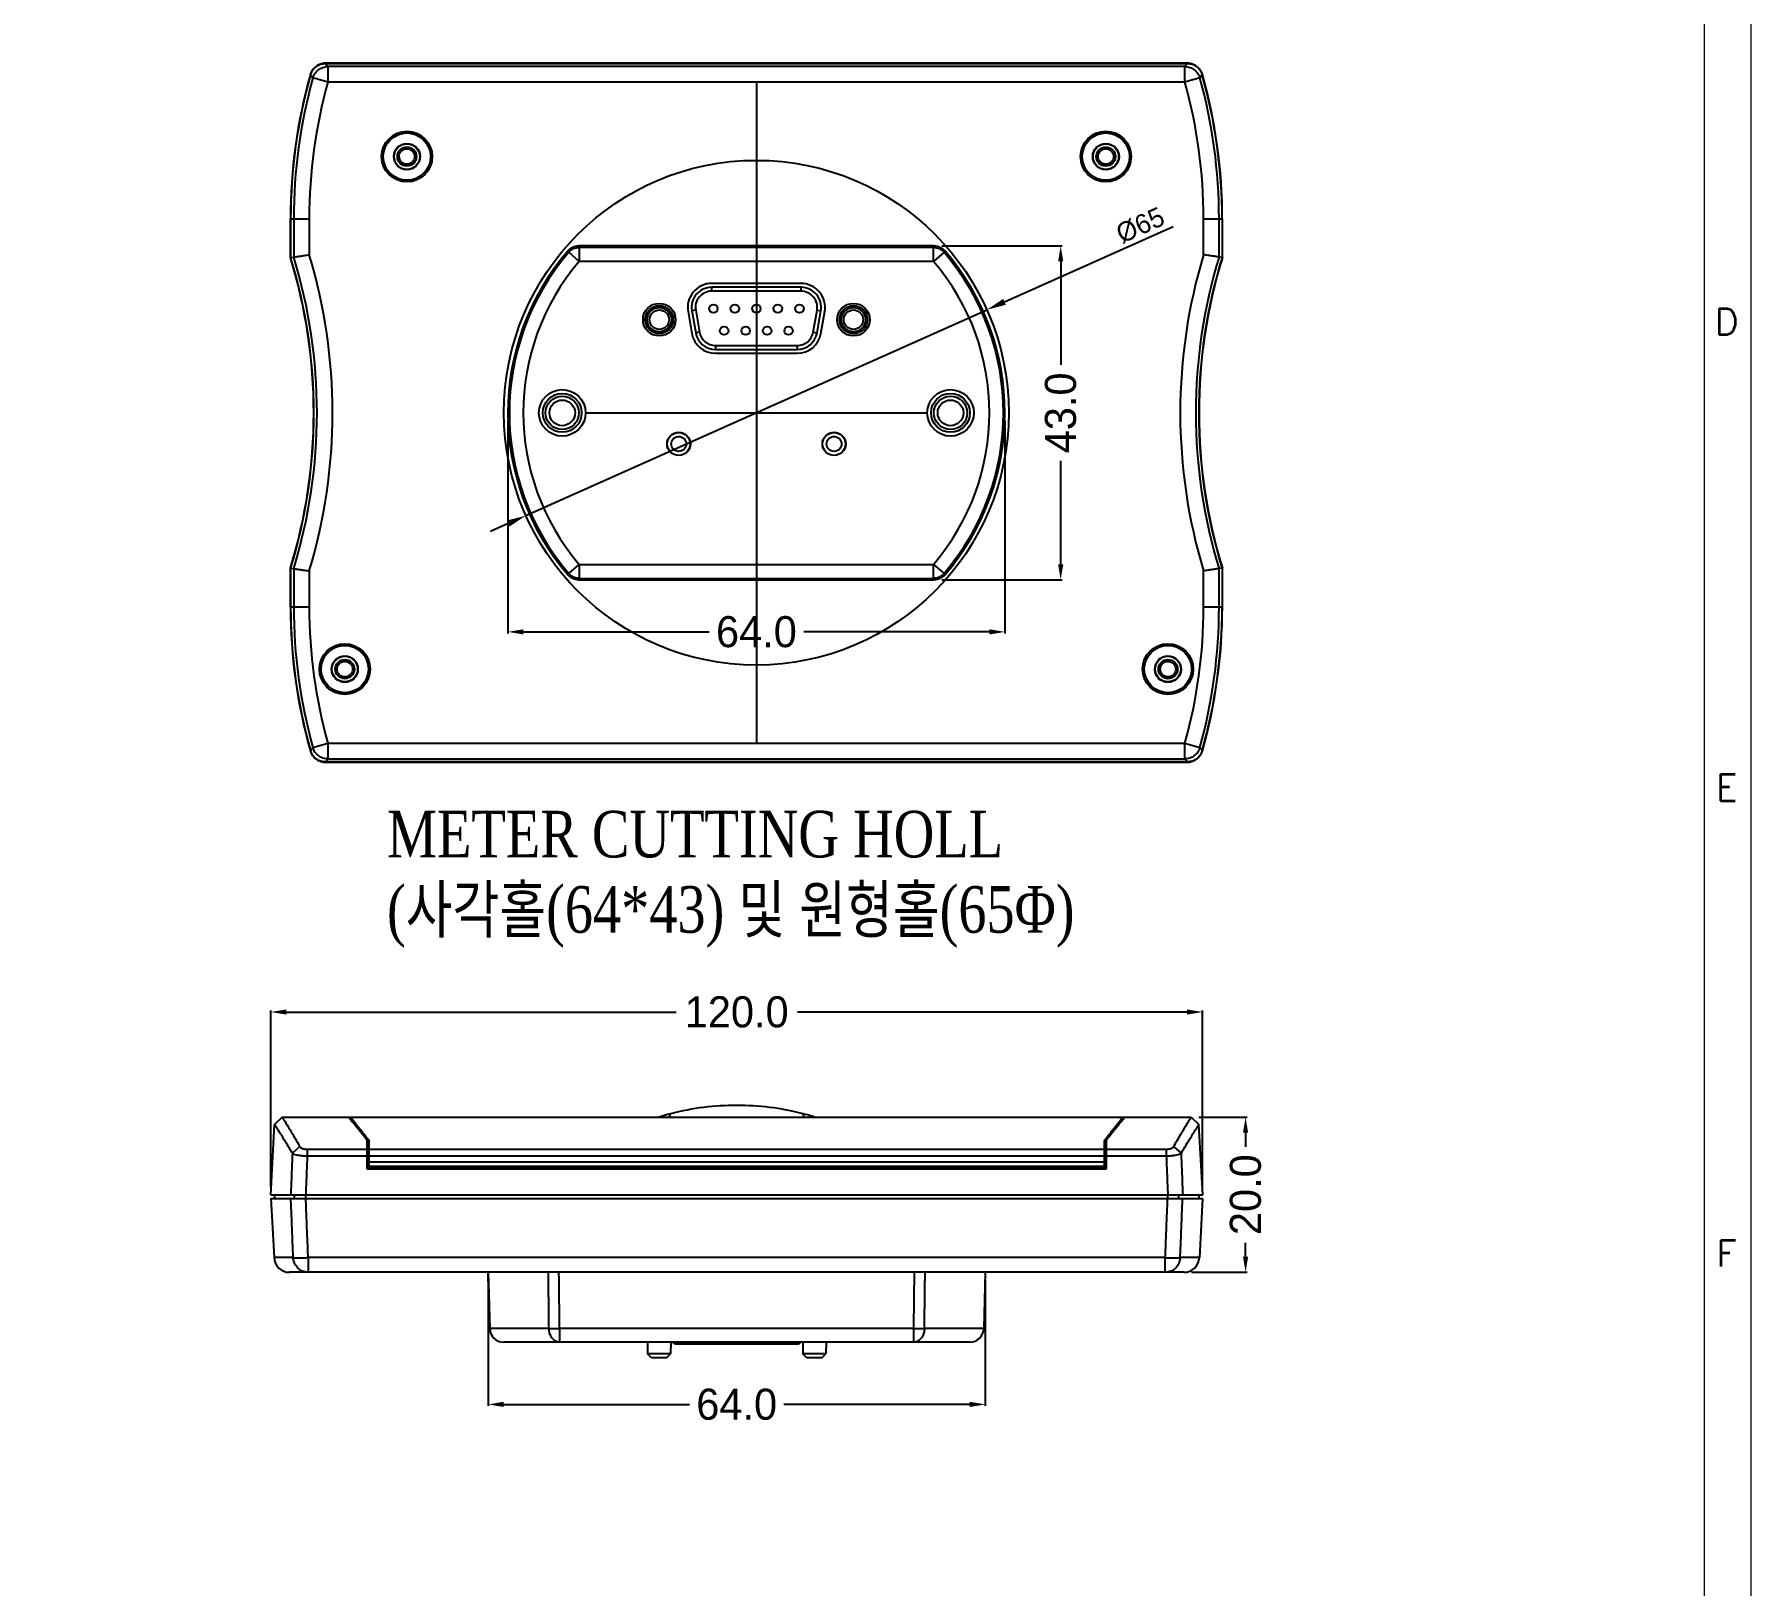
# Model space of a CAD drawing. Header units: millimetres. Extents: x 107 to 2900, y 85 to 3996.
# Drawn here: x 2443.7 to 2664.7, y 3556.1 to 3755.9 of the extents above; entities that cross this region are included whole.
import ezdxf
from ezdxf.enums import TextEntityAlignment as Align

# ---------------------------------------------------------------- set-up
doc = ezdxf.new("R2010")
doc.units = ezdxf.units.MM
for name, color, linetype in [('20', 2, 'Continuous'), ('30', 3, 'Continuous'), ('70', 7, 'Continuous')]:
    doc.layers.add(name, color=color, linetype=linetype)
doc.styles.add('SIMPLEX', font='SIMPLEX')
doc.styles.add('SS', font='batang.ttc', dxfattribs={"width": 0.8})
doc.styles.get("Standard").update_dxf_attribs({"font": 'BareunDotumPro1.ttf'})
doc.dimstyles.new('ISO-25', dxfattribs={"dimtxt": 2.5, "dimasz": 2.5, "dimexe": 1.25, "dimexo": 0.625, "dimtad": 1, "dimtxsty": 'Standard', "dimcen": 2.5, "dimadec": 0, "dimazin": 0, "dimtfac": 1, "dimtmove": 0, "dimatfit": 3, "dimfxl": 0, "dimarcsym": 0})
doc.dimstyles.get("Standard").update_dxf_attribs({"dimtxt": 4, "dimasz": 2, "dimexe": 0.2, "dimexo": 1, "dimgap": 0.09, "dimtad": 0, "dimtoh": 1, "dimdec": 1, "dimzin": 0, "dimdsep": 46, "dimtxsty": 'Standard', "dimcen": -3, "dimadec": 0, "dimazin": 0, "dimtfac": 1, "dimtdec": 1, "dimtofl": 0, "dimtmove": 0, "dimatfit": 3, "dimfxl": 0, "dimtolj": 1, "dimtzin": 0, "dimarcsym": 0})

# ---------------------------------------------------------------- blocks, each defined once
blk = doc.blocks.new('*D46')
at = {"color": 0, "lineweight": -2}
for p, q in [((2474.1, 3607.49), (2474.1, 3630.21)), ((2476.1, 3630.01), (2526.3, 3630.01)), ((2592.1, 3630.01), (2541.91, 3630.01)), ((2594.1, 3607.49), (2594.1, 3630.21))]:
    blk.add_line(p, q, dxfattribs=at)
at = {"color": 0}
for points in [[(2476.1, 3630.34), (2476.1, 3629.68), (2474.1, 3630.01)], [(2592.1, 3629.68), (2592.1, 3630.34), (2594.1, 3630.01)]]:
    blk.add_solid(points, dxfattribs=at)
at = {"layer": 'Defpoints', "color": 0}
for p in [(2594.1, 3630.01), (2474.1, 3606.49), (2594.1, 3606.49)]:
    blk.add_point(p, dxfattribs=at)
at = {"color": 0, "insert": (2534.1, 3630.01), "char_height": 4, "attachment_point": 5}
blk.add_mtext('\\A1;120.0', dxfattribs=at)
blk = doc.blocks.new('*D47')
at = {"color": 0, "lineweight": -2}
for p, q in [((2593.63, 3616.49), (2599.83, 3616.49)), ((2599.63, 3614.49), (2599.63, 3612.67)), ((2599.63, 3598.49), (2599.63, 3600.3)), ((2592.68, 3596.49), (2599.83, 3596.49))]:
    blk.add_line(p, q, dxfattribs=at)
at = {"color": 0}
for points in [[(2599.96, 3614.49), (2599.3, 3614.49), (2599.63, 3616.49)], [(2599.3, 3598.49), (2599.96, 3598.49), (2599.63, 3596.49)]]:
    blk.add_solid(points, dxfattribs=at)
at = {"layer": 'Defpoints', "color": 0}
for p in [(2592.63, 3616.49), (2591.68, 3596.49), (2599.63, 3596.49)]:
    blk.add_point(p, dxfattribs=at)
at = {"color": 0, "insert": (2599.63, 3606.49), "char_height": 4, "attachment_point": 5, "rotation": 90}
blk.add_mtext('\\A1;20.0', dxfattribs=at)
blk = doc.blocks.new('*D48')
at = {"color": 0, "lineweight": -2}
for p, q in [((2502.1, 3595.49), (2502.1, 3579.28)), ((2566.1, 3595.49), (2566.1, 3579.28)), ((2504.1, 3579.48), (2528.01, 3579.48)), ((2564.1, 3579.48), (2540.19, 3579.48))]:
    blk.add_line(p, q, dxfattribs=at)
at = {"color": 0}
for points in [[(2504.1, 3579.82), (2504.1, 3579.15), (2502.1, 3579.48)], [(2564.1, 3579.15), (2564.1, 3579.82), (2566.1, 3579.48)]]:
    blk.add_solid(points, dxfattribs=at)
at = {"layer": 'Defpoints', "color": 0}
for p in [(2502.1, 3596.49), (2566.1, 3596.49), (2566.1, 3579.48)]:
    blk.add_point(p, dxfattribs=at)
at = {"color": 0, "insert": (2534.1, 3579.48), "char_height": 4, "attachment_point": 5}
blk.add_mtext('\\A1;64.0', dxfattribs=at)
blk = doc.blocks.new('*D49')
at = {"color": 0, "lineweight": -2}
for p, q in [((2504.64, 3706.17), (2504.64, 3678.77)), ((2568.64, 3706.17), (2568.64, 3678.77)), ((2506.64, 3678.97), (2530.55, 3678.97)), ((2566.64, 3678.97), (2542.73, 3678.97))]:
    blk.add_line(p, q, dxfattribs=at)
at = {"color": 0}
for points in [[(2506.64, 3679.3), (2506.64, 3678.63), (2504.64, 3678.97)], [(2566.64, 3678.63), (2566.64, 3679.3), (2568.64, 3678.97)]]:
    blk.add_solid(points, dxfattribs=at)
at = {"layer": 'Defpoints', "color": 0}
for p in [(2504.64, 3707.17), (2568.64, 3707.17), (2568.64, 3678.97)]:
    blk.add_point(p, dxfattribs=at)
at = {"color": 0, "insert": (2536.64, 3678.97), "char_height": 4, "attachment_point": 5}
blk.add_mtext('\\A1;64.0', dxfattribs=at)
blk = doc.blocks.new('*D50')
at = {"color": 0, "lineweight": -2}
for p, q in [((2560.53, 3728.67), (2576.02, 3728.67)), ((2575.82, 3726.67), (2575.82, 3713.36)), ((2575.82, 3687.67), (2575.82, 3700.99)), ((2560.53, 3685.67), (2576.02, 3685.67))]:
    blk.add_line(p, q, dxfattribs=at)
at = {"color": 0}
for points in [[(2576.16, 3726.67), (2575.49, 3726.67), (2575.82, 3728.67)], [(2575.49, 3687.67), (2576.16, 3687.67), (2575.82, 3685.67)]]:
    blk.add_solid(points, dxfattribs=at)
at = {"layer": 'Defpoints', "color": 0}
for p in [(2559.53, 3728.67), (2575.82, 3728.67), (2559.53, 3685.67)]:
    blk.add_point(p, dxfattribs=at)
at = {"color": 0, "insert": (2575.82, 3707.17), "char_height": 4, "attachment_point": 5, "rotation": 90}
blk.add_mtext('\\A1;43.0', dxfattribs=at)
blk = doc.blocks.new('*D51')
at = {"color": 0, "lineweight": -2}
for p, q in [((2568.59, 3721.47), (2590.29, 3731.16)), ((2506.96, 3693.94), (2566.31, 3720.45)), ((2504.68, 3692.92), (2502.4, 3691.9))]:
    blk.add_line(p, q, dxfattribs=at)
at = {"color": 0}
for points in [[(2568.42, 3721.85), (2568.76, 3721.09), (2566.31, 3720.45)], [(2504.85, 3692.54), (2504.51, 3693.3), (2506.96, 3693.94)]]:
    blk.add_solid(points, dxfattribs=at)
at = {"layer": 'Defpoints', "color": 0}
for p in [(2566.31, 3720.45), (2506.96, 3693.94)]:
    blk.add_point(p, dxfattribs=at)
at = {"color": 0, "insert": (2586.08, 3731.33), "char_height": 2.5, "attachment_point": 5, "rotation": 24.0683}
blk.add_mtext('%%c65', dxfattribs=at)

msp = doc.modelspace()

# ---------------------------------------------------------------- linework, layer by layer
at = {"color": 7, "linetype": 'Continuous'}
for p, q in [((2592.142, 3752.193), (2481.13, 3752.193)), ((2481.15, 3752.167), (2592.122, 3752.167)), ((2591.82, 3751.768), (2481.452, 3751.768)), ((2481.452, 3751.768), (2481.452, 3749.771)), ((2591.82, 3749.771), (2591.82, 3751.768)), ((2481.452, 3749.771), (2479.527, 3750.305)), ((2591.82, 3749.771), (2481.452, 3749.771)), ((2593.745, 3750.305), (2591.82, 3749.771)), ((2476.636, 3732.173), (2476.636, 3727.173)), ((2476.662, 3727.177), (2476.662, 3732.173)), ((2476.662, 3732.173), (2479.058, 3732.173)), ((2477.061, 3732.173), (2477.061, 3727.237)), ((2479.058, 3732.173), (2479.058, 3727.533)), ((2594.214, 3727.533), (2594.214, 3732.173)), ((2594.214, 3732.173), (2596.61, 3732.173)), ((2596.211, 3727.237), (2596.211, 3732.173)), ((2596.61, 3732.173), (2596.61, 3727.177)), ((2596.636, 3727.173), (2596.636, 3732.173)), ((2559.526, 3728.673), (2513.746, 3728.673)), ((2559.439, 3728.484), (2513.833, 3728.484)), ((2513.833, 3728.484), (2513.833, 3726.684)), ((2559.439, 3726.684), (2559.439, 3728.484)), ((2476.662, 3727.177), (2477.061, 3727.237)), ((2513.833, 3726.684), (2512.466, 3727.854)), ((2559.44, 3726.684), (2513.832, 3726.684)), ((2560.806, 3727.854), (2559.439, 3726.684)), ((2596.61, 3727.177), (2596.211, 3727.237)), ((2542.386, 3723.843), (2530.886, 3723.843)), ((2542.386, 3723.343), (2530.886, 3723.343)), ((2530.886, 3722.843), (2530.886, 3723.343)), ((2542.386, 3722.843), (2530.886, 3722.843)), ((2542.386, 3722.843), (2542.386, 3723.343)), ((2527.833, 3720.205), (2528.327, 3717.405)), ((2528.818, 3720.379), (2528.325, 3720.292)), ((2528.325, 3720.292), (2528.819, 3717.492)), ((2528.818, 3720.379), (2529.312, 3717.579)), ((2543.96, 3717.579), (2544.454, 3720.379)), ((2544.453, 3717.492), (2544.946, 3720.292)), ((2544.454, 3720.379), (2544.946, 3720.292)), ((2544.945, 3717.405), (2545.439, 3720.205)), ((2529.312, 3717.579), (2528.819, 3717.492)), ((2543.96, 3717.579), (2544.453, 3717.492)), ((2531.38, 3715.843), (2541.892, 3715.843)), ((2531.38, 3715.843), (2531.38, 3715.343)), ((2531.38, 3715.343), (2541.892, 3715.343)), ((2541.892, 3715.843), (2541.892, 3715.343)), ((2531.38, 3714.843), (2541.892, 3714.843)), ((2476.636, 3687.173), (2476.636, 3682.173)), ((2476.662, 3682.173), (2476.662, 3687.17)), ((2476.662, 3687.17), (2477.061, 3687.11)), ((2477.061, 3687.11), (2477.061, 3682.173)), ((2479.058, 3686.813), (2479.058, 3682.173)), ((2512.466, 3686.493), (2513.833, 3687.663)), ((2513.832, 3687.663), (2559.44, 3687.663)), ((2513.833, 3687.663), (2513.833, 3685.863)), ((2559.439, 3685.863), (2559.439, 3687.663)), ((2559.439, 3687.663), (2560.806, 3686.493)), ((2594.214, 3682.173), (2594.214, 3686.813)), ((2596.61, 3687.17), (2596.211, 3687.11)), ((2596.211, 3682.173), (2596.211, 3687.11)), ((2596.61, 3687.17), (2596.61, 3682.173)), ((2596.636, 3682.173), (2596.636, 3687.173)), ((2513.746, 3685.673), (2559.526, 3685.673)), ((2513.833, 3685.863), (2559.439, 3685.863)), ((2476.662, 3682.173), (2479.058, 3682.173)), ((2594.214, 3682.173), (2596.61, 3682.173)), ((2479.526, 3664.081), (2481.451, 3664.615)), ((2481.451, 3664.615), (2591.821, 3664.615)), ((2481.451, 3664.615), (2481.451, 3662.618)), ((2591.821, 3662.618), (2591.821, 3664.615)), ((2591.821, 3664.615), (2593.745, 3664.081)), ((2481.129, 3662.193), (2592.143, 3662.193)), ((2592.123, 3662.219), (2481.149, 3662.219)), ((2481.451, 3662.618), (2591.821, 3662.618)), ((2475.578, 3616.49), (2474.579, 3615.542)), ((2475.578, 3616.49), (2525.532, 3616.49)), ((2484.354, 3616.183), (2484.352, 3616.49)), ((2542.678, 3616.49), (2592.632, 3616.49)), ((2583.856, 3616.183), (2583.857, 3616.49)), ((2592.632, 3616.49), (2593.63, 3615.542)), ((2474.105, 3606.49), (2474.579, 3615.542)), ((2594.105, 3606.49), (2593.63, 3615.542)), ((2477.847, 3612.683), (2476.886, 3611.817)), ((2478.796, 3612.344), (2486.494, 3612.344)), ((2478.796, 3612.344), (2478.796, 3611.486)), ((2478.796, 3611.486), (2486.494, 3611.486)), ((2486.494, 3613.521), (2486.494, 3609.806)), ((2486.494, 3611.614), (2486.794, 3611.614)), ((2486.794, 3610.129), (2486.794, 3613.42)), ((2486.794, 3612.344), (2581.416, 3612.344)), ((2486.794, 3611.486), (2581.416, 3611.486)), ((2581.416, 3613.42), (2581.416, 3610.129)), ((2581.416, 3611.614), (2581.716, 3611.614)), ((2581.716, 3609.806), (2581.716, 3613.521)), ((2581.716, 3612.344), (2589.414, 3612.344)), ((2581.716, 3611.486), (2589.414, 3611.486)), ((2589.414, 3612.344), (2589.414, 3611.486)), ((2590.362, 3612.683), (2591.324, 3611.817)), ((2486.494, 3610.114), (2488.405, 3610.114)), ((2486.494, 3609.922), (2581.716, 3609.922)), ((2486.494, 3609.806), (2581.716, 3609.806)), ((2581.416, 3610.655), (2486.794, 3610.655)), ((2581.416, 3610.129), (2486.794, 3610.129)), ((2579.805, 3610.114), (2581.716, 3610.114)), ((2474.105, 3606.49), (2594.105, 3606.49)), ((2474.131, 3605.99), (2594.079, 3605.99)), ((2474.131, 3605.99), (2474.53, 3598.385)), ((2474.605, 3606.49), (2474.605, 3605.99)), ((2477.157, 3605.99), (2477.157, 3606.49)), ((2478.6, 3605.99), (2478.6, 3606.49)), ((2589.61, 3605.99), (2589.61, 3606.49)), ((2591.053, 3605.99), (2591.053, 3606.49)), ((2593.605, 3606.49), (2593.605, 3605.99)), ((2594.079, 3605.99), (2593.68, 3598.385)), ((2476.995, 3598.385), (2474.53, 3598.385)), ((2589.29, 3598.385), (2478.92, 3598.385)), ((2478.92, 3598.385), (2478.92, 3596.49)), ((2589.29, 3596.49), (2589.29, 3598.385)), ((2593.68, 3598.385), (2591.214, 3598.385)), ((2591.683, 3596.49), (2476.527, 3596.49)), ((2502.105, 3595.29), (2502.105, 3596.49)), ((2502.105, 3596.49), (2502.295, 3589.242)), ((2566.105, 3596.49), (2565.915, 3589.242)), ((2502.136, 3595.29), (2502.105, 3595.29)), ((2509.935, 3589.242), (2502.295, 3589.242)), ((2556.908, 3589.242), (2511.302, 3589.242)), ((2511.302, 3589.242), (2511.302, 3587.49)), ((2556.908, 3587.49), (2556.908, 3589.242)), ((2565.915, 3589.242), (2558.275, 3589.242)), ((2564.116, 3587.49), (2504.094, 3587.49)), ((2522.605, 3587.49), (2522.631, 3585.989)), ((2525.605, 3587.49), (2525.579, 3585.989)), ((2526.255, 3587.29), (2541.955, 3587.29)), ((2528.849, 3587.29), (2528.849, 3587.49)), ((2539.361, 3587.29), (2539.361, 3587.49)), ((2542.605, 3587.49), (2542.631, 3585.989)), ((2545.605, 3587.49), (2545.579, 3585.989)), ((2523.14, 3585.49), (2522.631, 3585.989)), ((2524.105, 3585.989), (2522.631, 3585.989)), ((2525.07, 3585.49), (2523.14, 3585.49)), ((2525.579, 3585.989), (2524.105, 3585.989)), ((2525.07, 3585.49), (2525.579, 3585.989)), ((2543.14, 3585.49), (2542.631, 3585.989)), ((2544.105, 3585.989), (2542.631, 3585.989)), ((2545.07, 3585.49), (2543.14, 3585.49)), ((2545.579, 3585.989), (2544.105, 3585.989)), ((2545.07, 3585.49), (2545.579, 3585.989))]:
    msp.add_line(p, q, dxfattribs=at)
for p, q in [((2536.636, 3749.771), (2536.636, 3664.615)), ((2514.636, 3707.193), (2558.636, 3707.193))]:
    msp.add_line(p, q)
for centre, radius in [((2491.636, 3740.173), 3.259), ((2491.636, 3740.173), 3.045), ((2491.636, 3740.173), 1.695), ((2491.636, 3740.173), 1.65), ((2581.636, 3740.173), 3.259), ((2581.636, 3740.173), 3.045), ((2581.636, 3740.173), 1.695), ((2581.636, 3740.173), 1.65), ((2491.636, 3740.173), 1.233), ((2581.636, 3740.173), 1.233), ((2524.136, 3719.173), 2.1), ((2524.136, 3719.173), 1.8), ((2524.136, 3719.173), 1.55), ((2524.136, 3719.173), 1.25), ((2531.096, 3720.593), 0.55), ((2533.866, 3720.593), 0.55), ((2536.636, 3720.593), 0.55), ((2539.406, 3720.593), 0.55), ((2542.176, 3720.593), 0.55), ((2549.136, 3719.173), 2.1), ((2549.136, 3719.173), 1.8), ((2549.136, 3719.173), 1.55), ((2549.136, 3719.173), 1.25), ((2532.486, 3717.753), 0.55), ((2535.256, 3717.753), 0.55), ((2538.016, 3717.753), 0.55), ((2540.786, 3717.753), 0.55), ((2511.636, 3707.173), 3), ((2511.636, 3707.173), 2.5), ((2511.636, 3707.173), 2.15), ((2511.636, 3707.173), 1.65), ((2561.636, 3707.173), 3), ((2561.636, 3707.173), 2.5), ((2561.636, 3707.173), 2.15), ((2561.636, 3707.173), 1.65), ((2526.636, 3703.173), 1.5), ((2526.636, 3703.173), 1.474), ((2546.636, 3703.173), 1.5), ((2546.636, 3703.173), 1.474), ((2526.636, 3703.173), 0.965), ((2546.636, 3703.173), 0.965), ((2483.636, 3674.173), 3.259), ((2483.636, 3674.173), 3.045), ((2483.636, 3674.173), 1.695), ((2483.636, 3674.173), 1.65), ((2589.636, 3674.173), 3.259), ((2589.636, 3674.173), 3.045), ((2589.636, 3674.173), 1.695), ((2589.636, 3674.173), 1.65), ((2483.636, 3674.173), 1.233), ((2589.636, 3674.173), 1.233)]:
    msp.add_circle(centre, radius, dxfattribs=at)
msp.add_circle((2536.636, 3707.193), 32.5)
for centre, radius, start, end in [((2544.934, 3732.173), 68.298, 164.22695, 180), ((2544.934, 3732.173), 68.272, 164.24409, 180), ((2528.337, 3732.173), 68.272, 0, 15.75591), ((2528.337, 3732.173), 68.298, 0, 15.77305), ((2544.934, 3732.173), 67.874, 164.50629, 180), ((2544.934, 3732.173), 65.876, 164.50628, 180), ((2528.337, 3732.173), 65.876, 0, 15.49372), ((2528.337, 3732.173), 67.874, 0, 15.49371), ((2411.469, 3707.173), 68.167, 342.93847, 17.06153), ((2411.469, 3707.173), 68.193, 342.94177, 17.05823), ((2411.469, 3707.173), 68.591, 342.99177, 17.00823), ((2411.469, 3707.173), 70.589, 343.23587, 16.76413), ((2536.636, 3707.173), 32, 139.28287, 220.71713), ((2536.636, 3707.173), 31.81, 139.44886, 220.55114), ((2536.636, 3707.173), 30.011, 139.45019, 220.54982), ((2536.636, 3707.173), 30.011, 319.45019, 40.54981), ((2536.636, 3707.173), 31.81, 319.44886, 40.55114), ((2536.636, 3707.173), 32, 319.28287, 40.71713), ((2661.803, 3707.173), 70.589, 163.23587, 196.76413), ((2661.803, 3707.173), 68.591, 162.99177, 197.00823), ((2661.803, 3707.173), 68.193, 162.94177, 197.05823), ((2661.803, 3707.173), 68.167, 162.93847, 197.06153), ((2530.886, 3720.743), 3.1, 90, 190), ((2530.886, 3720.743), 2.6, 90, 190), ((2530.886, 3720.743), 2.1, 90, 190), ((2542.386, 3720.743), 3.1, 350, 90), ((2542.386, 3720.743), 2.6, 350, 90), ((2542.386, 3720.743), 2.1, 350, 90), ((2531.38, 3717.943), 2.6, 190, 270), ((2531.38, 3717.943), 2.1, 190, 270), ((2541.892, 3717.943), 2.1, 270, 350), ((2541.892, 3717.943), 2.6, 270, 350), ((2531.38, 3717.943), 3.1, 190, 270), ((2541.892, 3717.943), 3.1, 270, 350), ((2544.671, 3682.173), 68.035, 180, 195.80199), ((2544.671, 3682.173), 68.009, 180, 195.78479), ((2544.671, 3682.173), 67.61, 180, 195.52168), ((2544.671, 3682.173), 65.613, 180, 195.52169), ((2528.601, 3682.173), 65.613, 344.47831, 0), ((2528.601, 3682.173), 67.61, 344.47832, 0), ((2528.601, 3682.173), 68.009, 344.21521, 0), ((2528.601, 3682.173), 68.035, 344.19801, 0), ((2476.527, 3598.49), 2, 183, 270), ((2591.683, 3598.49), 2, 270, 357), ((2504.094, 3589.29), 1.8, 181.5, 270), ((2564.116, 3589.29), 1.8, 270, 358.5), ((2526.255, 3587.79), 0.5, 217.24264, 270), ((2541.955, 3587.79), 0.5, 270, 322.75736)]:
    msp.add_arc(centre, radius, start, end, dxfattribs=at)
for points, knots in [([(2481.13, 3752.193), (2480.959, 3752.193), (2480.613, 3752.149), (2480.131, 3751.952), (2479.712, 3751.635), (2479.391, 3751.224), (2479.254, 3750.903), (2479.208, 3750.739)], [0, 0, 0, 0, 0.511326, 1.0326555, 1.5471386, 2.0690103, 2.580345, 2.580345, 2.580345, 2.580345]), ([(2479.227, 3750.712), (2479.274, 3750.876), (2479.41, 3751.197), (2479.731, 3751.608), (2480.15, 3751.925), (2480.633, 3752.122), (2480.979, 3752.167), (2481.15, 3752.167)], [0, 0, 0, 0, 0.5114591, 1.0325578, 1.5470637, 2.0694076, 2.5809377, 2.5809377, 2.5809377, 2.5809377]), ([(2479.527, 3750.305), (2479.494, 3750.35), (2479.427, 3750.441), (2479.327, 3750.576), (2479.261, 3750.667), (2479.227, 3750.712)], [0, 0, 0, 0, 0.16888455, 0.33749901, 0.50584452, 0.50584452, 0.50584452, 0.50584452]), ([(2479.527, 3750.305), (2479.585, 3750.512), (2479.77, 3750.911), (2480.223, 3751.388), (2480.803, 3751.696), (2481.237, 3751.768), (2481.452, 3751.768)], [0, 0, 0, 0, 0.6459971, 1.2922632, 1.9385292, 2.5845263, 2.5845263, 2.5845263, 2.5845263]), ([(2481.452, 3751.768), (2481.418, 3751.813), (2481.351, 3751.901), (2481.25, 3752.034), (2481.183, 3752.123), (2481.15, 3752.167)], [0, 0, 0, 0, 0.16701509, 0.33377065, 0.50026759, 0.50026759, 0.50026759, 0.50026759]), ([(2591.82, 3751.768), (2591.854, 3751.813), (2591.921, 3751.901), (2592.022, 3752.034), (2592.089, 3752.123), (2592.122, 3752.167)], [0, 0, 0, 0, 0.16701509, 0.33377065, 0.50026759, 0.50026759, 0.50026759, 0.50026759]), ([(2591.82, 3751.768), (2592.035, 3751.768), (2592.469, 3751.696), (2593.049, 3751.388), (2593.502, 3750.911), (2593.687, 3750.512), (2593.745, 3750.305)], [0, 0, 0, 0, 0.6459971, 1.2922632, 1.9385292, 2.5845263, 2.5845263, 2.5845263, 2.5845263]), ([(2592.122, 3752.167), (2592.293, 3752.167), (2592.639, 3752.122), (2593.122, 3751.925), (2593.54, 3751.608), (2593.861, 3751.197), (2593.998, 3750.876), (2594.045, 3750.712)], [0, 0, 0, 0, 0.5114661, 1.0330265, 1.5475511, 2.0694527, 2.5809377, 2.5809377, 2.5809377, 2.5809377]), ([(2594.064, 3750.739), (2594.018, 3750.903), (2593.881, 3751.223), (2593.56, 3751.634), (2593.142, 3751.951), (2592.659, 3752.149), (2592.313, 3752.193), (2592.142, 3752.193)], [0, 0, 0, 0, 0.511333, 1.0323552, 1.5468254, 2.0689922, 2.580345, 2.580345, 2.580345, 2.580345]), ([(2593.745, 3750.305), (2593.778, 3750.35), (2593.845, 3750.441), (2593.945, 3750.576), (2594.011, 3750.667), (2594.045, 3750.712)], [0, 0, 0, 0, 0.16888456, 0.33749901, 0.50584452, 0.50584452, 0.50584452, 0.50584452]), ([(2490.643, 3740.173), (2490.643, 3740.289), (2490.682, 3740.523), (2490.859, 3740.83), (2491.128, 3741.056), (2491.458, 3741.178), (2491.812, 3741.178), (2492.145, 3741.056), (2492.416, 3740.827), (2492.59, 3740.521), (2492.629, 3740.288), (2492.629, 3740.173)], [0, 0, 0, 0, 0.346955, 0.6961958, 1.0397943, 1.380951, 1.7305015, 2.0786528, 2.4256711, 2.7715414, 3.1159082, 3.1159082, 3.1159082, 3.1159082]), ([(2492.629, 3740.173), (2492.628, 3740.059), (2492.586, 3739.828), (2492.409, 3739.526), (2492.142, 3739.302), (2491.814, 3739.182), (2491.463, 3739.181), (2491.133, 3739.3), (2490.864, 3739.524), (2490.687, 3739.825), (2490.644, 3740.057), (2490.643, 3740.173)], [0, 0, 0, 0, 0.3428843, 0.688421, 1.0292262, 1.3680855, 1.7150258, 2.0600561, 2.4004243, 2.7425451, 3.0907561, 3.0907561, 3.0907561, 3.0907561]), ([(2580.643, 3740.173), (2580.643, 3740.289), (2580.682, 3740.523), (2580.858, 3740.829), (2581.127, 3741.056), (2581.456, 3741.177), (2581.81, 3741.179), (2582.142, 3741.058), (2582.412, 3740.831), (2582.589, 3740.525), (2582.629, 3740.29), (2582.629, 3740.173)], [0, 0, 0, 0, 0.3465476, 0.6953866, 1.038552, 1.3792597, 1.7284949, 2.0761296, 2.4193765, 2.7649452, 3.1159043, 3.1159043, 3.1159043, 3.1159043]), ([(2582.629, 3740.173), (2582.628, 3740.059), (2582.586, 3739.828), (2582.409, 3739.525), (2582.141, 3739.302), (2581.813, 3739.182), (2581.461, 3739.181), (2581.13, 3739.302), (2580.861, 3739.528), (2580.685, 3739.83), (2580.644, 3740.06), (2580.643, 3740.173)], [0, 0, 0, 0, 0.3432603, 0.6891696, 1.030397, 1.3696645, 1.716855, 2.062437, 2.4066623, 2.7493441, 3.09076, 3.09076, 3.09076, 3.09076]), ([(2512.382, 3728.048), (2512.465, 3728.145), (2512.655, 3728.322), (2512.989, 3728.522), (2513.359, 3728.646), (2513.618, 3728.673), (2513.746, 3728.673)], [0, 0, 0, 0, 0.3836398, 0.7721057, 1.1610948, 1.5447587, 1.5447587, 1.5447587, 1.5447587]), ([(2512.466, 3727.854), (2512.578, 3727.985), (2512.841, 3728.215), (2513.315, 3728.433), (2513.661, 3728.484), (2513.833, 3728.484)], [0, 0, 0, 0, 0.5158388, 1.0316949, 1.5475338, 1.5475338, 1.5475338, 1.5475338]), ([(2513.833, 3728.484), (2513.823, 3728.505), (2513.804, 3728.547), (2513.775, 3728.61), (2513.755, 3728.652), (2513.746, 3728.673)], [0, 0, 0, 0, 0.06970289, 0.13932116, 0.20885493, 0.20885493, 0.20885493, 0.20885493]), ([(2559.439, 3728.484), (2559.449, 3728.505), (2559.468, 3728.547), (2559.497, 3728.61), (2559.517, 3728.652), (2559.526, 3728.673)], [0, 0, 0, 0, 0.06970289, 0.13932116, 0.20885493, 0.20885493, 0.20885493, 0.20885493]), ([(2559.439, 3728.484), (2559.611, 3728.484), (2559.957, 3728.434), (2560.431, 3728.215), (2560.694, 3727.985), (2560.806, 3727.854)], [0, 0, 0, 0, 0.5158388, 1.0316949, 1.5475338, 1.5475338, 1.5475338, 1.5475338]), ([(2559.526, 3728.673), (2559.654, 3728.673), (2559.912, 3728.646), (2560.282, 3728.522), (2560.617, 3728.323), (2560.807, 3728.145), (2560.89, 3728.048)], [0, 0, 0, 0, 0.3836374, 0.7722351, 1.1611094, 1.5447587, 1.5447587, 1.5447587, 1.5447587]), ([(2477.061, 3727.237), (2477.102, 3727.243), (2477.242, 3727.264), (2477.529, 3727.307), (2477.955, 3727.37), (2478.481, 3727.448), (2478.86, 3727.504), (2479.058, 3727.533)], [0, 0, 0, 0, 0.1253282, 0.4249011, 0.8696746, 1.4178498, 2.0191402, 2.0191402, 2.0191402, 2.0191402]), ([(2512.466, 3727.854), (2512.456, 3727.876), (2512.438, 3727.919), (2512.41, 3727.983), (2512.391, 3728.026), (2512.382, 3728.048)], [0, 0, 0, 0, 0.07045033, 0.14081192, 0.21108499, 0.21108499, 0.21108499, 0.21108499]), ([(2560.806, 3727.854), (2560.816, 3727.876), (2560.834, 3727.919), (2560.862, 3727.983), (2560.881, 3728.026), (2560.89, 3728.048)], [0, 0, 0, 0, 0.07045033, 0.14081192, 0.21108499, 0.21108499, 0.21108499, 0.21108499]), ([(2596.211, 3727.237), (2596.17, 3727.243), (2596.03, 3727.264), (2595.743, 3727.307), (2595.317, 3727.37), (2594.791, 3727.448), (2594.412, 3727.504), (2594.214, 3727.533)], [0, 0, 0, 0, 0.1253282, 0.4249011, 0.8696746, 1.4178498, 2.0191402, 2.0191402, 2.0191402, 2.0191402]), ([(2477.061, 3687.11), (2477.102, 3687.104), (2477.242, 3687.083), (2477.529, 3687.04), (2477.955, 3686.977), (2478.481, 3686.899), (2478.86, 3686.843), (2479.058, 3686.813)], [0, 0, 0, 0, 0.1253282, 0.4249011, 0.8696746, 1.4178498, 2.0191402, 2.0191402, 2.0191402, 2.0191402]), ([(2512.466, 3686.493), (2512.456, 3686.471), (2512.438, 3686.428), (2512.41, 3686.364), (2512.391, 3686.321), (2512.382, 3686.299)], [0, 0, 0, 0, 0.07045033, 0.14081193, 0.21108499, 0.21108499, 0.21108499, 0.21108499]), ([(2513.833, 3685.863), (2513.661, 3685.863), (2513.315, 3685.913), (2512.841, 3686.132), (2512.577, 3686.362), (2512.466, 3686.493)], [0, 0, 0, 0, 0.5158388, 1.0316949, 1.5475338, 1.5475338, 1.5475338, 1.5475338]), ([(2560.806, 3686.493), (2560.694, 3686.362), (2560.431, 3686.132), (2559.957, 3685.913), (2559.611, 3685.863), (2559.439, 3685.863)], [0, 0, 0, 0, 0.5158388, 1.0316949, 1.5475338, 1.5475338, 1.5475338, 1.5475338]), ([(2560.806, 3686.493), (2560.816, 3686.471), (2560.834, 3686.428), (2560.862, 3686.364), (2560.881, 3686.321), (2560.89, 3686.299)], [0, 0, 0, 0, 0.07045033, 0.14081193, 0.21108499, 0.21108499, 0.21108499, 0.21108499]), ([(2596.211, 3687.11), (2596.17, 3687.104), (2596.03, 3687.083), (2595.743, 3687.04), (2595.317, 3686.977), (2594.791, 3686.899), (2594.412, 3686.843), (2594.214, 3686.813)], [0, 0, 0, 0, 0.1253282, 0.4249011, 0.8696746, 1.4178498, 2.0191402, 2.0191402, 2.0191402, 2.0191402]), ([(2513.746, 3685.673), (2513.618, 3685.673), (2513.36, 3685.701), (2512.99, 3685.824), (2512.655, 3686.024), (2512.465, 3686.202), (2512.382, 3686.299)], [0, 0, 0, 0, 0.3836374, 0.7722351, 1.1611094, 1.5447587, 1.5447587, 1.5447587, 1.5447587]), ([(2513.833, 3685.863), (2513.823, 3685.842), (2513.804, 3685.8), (2513.775, 3685.737), (2513.755, 3685.695), (2513.746, 3685.673)], [0, 0, 0, 0, 0.06970289, 0.13932116, 0.20885493, 0.20885493, 0.20885493, 0.20885493]), ([(2559.439, 3685.863), (2559.449, 3685.842), (2559.468, 3685.8), (2559.497, 3685.737), (2559.517, 3685.695), (2559.526, 3685.673)], [0, 0, 0, 0, 0.06970289, 0.13932116, 0.20885493, 0.20885493, 0.20885493, 0.20885493]), ([(2560.89, 3686.299), (2560.807, 3686.202), (2560.617, 3686.024), (2560.282, 3685.825), (2559.912, 3685.701), (2559.654, 3685.673), (2559.526, 3685.673)], [0, 0, 0, 0, 0.3836398, 0.7721057, 1.1610948, 1.5447587, 1.5447587, 1.5447587, 1.5447587]), ([(2483.636, 3673.174), (2483.523, 3673.174), (2483.293, 3673.214), (2482.989, 3673.387), (2482.762, 3673.655), (2482.639, 3673.986), (2482.637, 3674.341), (2482.759, 3674.674), (2482.985, 3674.943), (2483.289, 3675.119), (2483.52, 3675.16), (2483.636, 3675.16)], [0, 0, 0, 0, 0.3399843, 0.6842955, 1.0277456, 1.3718121, 1.7232965, 2.0716499, 2.4140022, 2.7565821, 3.1033305, 3.1033305, 3.1033305, 3.1033305]), ([(2483.636, 3675.16), (2483.75, 3675.16), (2483.98, 3675.12), (2484.284, 3674.946), (2484.511, 3674.677), (2484.633, 3674.346), (2484.634, 3673.992), (2484.513, 3673.661), (2484.288, 3673.392), (2483.984, 3673.215), (2483.752, 3673.174), (2483.636, 3673.174)], [0, 0, 0, 0, 0.3409662, 0.685795, 1.0298744, 1.3760301, 1.723645, 2.0692174, 2.4123428, 2.75611, 3.1033359, 3.1033359, 3.1033359, 3.1033359]), ([(2589.636, 3673.174), (2589.522, 3673.174), (2589.292, 3673.214), (2588.988, 3673.388), (2588.76, 3673.657), (2588.638, 3673.989), (2588.638, 3674.343), (2588.759, 3674.674), (2588.985, 3674.943), (2589.288, 3675.119), (2589.52, 3675.16), (2589.636, 3675.16)], [0, 0, 0, 0, 0.3406499, 0.6855156, 1.0298848, 1.3770775, 1.7249358, 2.0704949, 2.4131165, 2.756073, 3.1033323, 3.1033323, 3.1033323, 3.1033323]), ([(2589.636, 3675.16), (2589.749, 3675.16), (2589.98, 3675.12), (2590.283, 3674.947), (2590.51, 3674.68), (2590.633, 3674.349), (2590.635, 3673.994), (2590.514, 3673.661), (2590.287, 3673.391), (2589.984, 3673.215), (2589.751, 3673.174), (2589.636, 3673.174)], [0, 0, 0, 0, 0.3403978, 0.6847476, 1.0273707, 1.3706273, 1.7220148, 2.0703314, 2.4131347, 2.7566513, 3.1033339, 3.1033339, 3.1033339, 3.1033339]), ([(2479.207, 3663.647), (2479.253, 3663.483), (2479.39, 3663.162), (2479.711, 3662.752), (2480.13, 3662.435), (2480.612, 3662.238), (2480.958, 3662.193), (2481.129, 3662.193)], [0, 0, 0, 0, 0.5111383, 1.0319531, 1.5462262, 2.0681867, 2.5793443, 2.5793443, 2.5793443, 2.5793443]), ([(2479.526, 3664.081), (2479.493, 3664.035), (2479.426, 3663.945), (2479.326, 3663.809), (2479.26, 3663.719), (2479.227, 3663.673)], [0, 0, 0, 0, 0.16886008, 0.33744911, 0.50576824, 0.50576824, 0.50576824, 0.50576824]), ([(2481.149, 3662.219), (2480.978, 3662.219), (2480.632, 3662.264), (2480.15, 3662.461), (2479.731, 3662.778), (2479.41, 3663.189), (2479.273, 3663.509), (2479.227, 3663.673)], [0, 0, 0, 0, 0.5112715, 1.0326265, 1.5469545, 2.0686489, 2.5799391, 2.5799391, 2.5799391, 2.5799391]), ([(2481.451, 3662.618), (2481.236, 3662.619), (2480.802, 3662.69), (2480.222, 3662.998), (2479.77, 3663.475), (2479.584, 3663.873), (2479.526, 3664.081)], [0, 0, 0, 0, 0.6457572, 1.291783, 1.9378087, 2.5835659, 2.5835659, 2.5835659, 2.5835659]), ([(2481.451, 3662.618), (2481.417, 3662.574), (2481.35, 3662.485), (2481.249, 3662.352), (2481.182, 3662.264), (2481.149, 3662.219)], [0, 0, 0, 0, 0.16698459, 0.33370878, 0.50017347, 0.50017347, 0.50017347, 0.50017347]), ([(2593.745, 3664.081), (2593.687, 3663.874), (2593.502, 3663.475), (2593.05, 3662.998), (2592.47, 3662.69), (2592.036, 3662.618), (2591.821, 3662.618)], [0, 0, 0, 0, 0.6457572, 1.291783, 1.9378087, 2.5835659, 2.5835659, 2.5835659, 2.5835659]), ([(2591.821, 3662.618), (2591.855, 3662.574), (2591.922, 3662.485), (2592.023, 3662.352), (2592.09, 3662.264), (2592.123, 3662.219)], [0, 0, 0, 0, 0.16698459, 0.33370877, 0.50017347, 0.50017347, 0.50017347, 0.50017347]), ([(2594.045, 3663.673), (2593.999, 3663.509), (2593.862, 3663.189), (2593.541, 3662.778), (2593.123, 3662.461), (2592.64, 3662.264), (2592.294, 3662.219), (2592.123, 3662.219)], [0, 0, 0, 0, 0.5112647, 1.0321567, 1.5464659, 2.0686039, 2.5799391, 2.5799391, 2.5799391, 2.5799391]), ([(2592.143, 3662.193), (2592.313, 3662.193), (2592.659, 3662.238), (2593.142, 3662.435), (2593.56, 3662.751), (2593.881, 3663.162), (2594.018, 3663.483), (2594.065, 3663.647)], [0, 0, 0, 0, 0.5111311, 1.032255, 1.546541, 2.0682048, 2.5793444, 2.5793444, 2.5793444, 2.5793444]), ([(2593.745, 3664.081), (2593.779, 3664.035), (2593.846, 3663.945), (2593.945, 3663.809), (2594.012, 3663.719), (2594.045, 3663.673)], [0, 0, 0, 0, 0.16886007, 0.3374491, 0.50576824, 0.50576824, 0.50576824, 0.50576824]), ([(2542.651, 3616.901), (2541.232, 3617.268), (2538.397, 3617.81), (2534.105, 3618.077), (2529.813, 3617.81), (2526.977, 3617.268), (2525.559, 3616.901)], [0, 0, 0, 0, 4.3959772, 8.632436, 12.8689181, 17.2648378, 17.2648378, 17.2648378, 17.2648378]), ([(2475.578, 3616.489), (2475.624, 3616.414), (2475.82, 3616.094), (2476.202, 3615.466), (2476.535, 3614.912), (2476.718, 3614.604)], [0, 0, 0, 0, 0.2646092, 1.1275264, 2.2032813, 2.2032813, 2.2032813, 2.2032813]), ([(2485.73, 3614.478), (2485.54, 3614.715), (2485.085, 3615.281), (2484.576, 3615.91), (2484.257, 3616.303), (2484.203, 3616.368)], [0, 0, 0, 0, 0.9124087, 2.1761503, 2.4298378, 2.4298378, 2.4298378, 2.4298378]), ([(2484.352, 3616.49), (2484.368, 3616.47), (2484.429, 3616.394), (2484.562, 3616.23), (2484.772, 3615.968), (2485.053, 3615.617), (2485.399, 3615.184), (2485.651, 3614.867), (2485.787, 3614.695)], [0, 0, 0, 0, 0.0761546, 0.292238, 0.6322097, 1.08363, 1.6396055, 2.2970387, 2.2970387, 2.2970387, 2.2970387]), ([(2525.559, 3616.901), (2525.438, 3616.869), (2524.951, 3616.74), (2524.467, 3616.601), (2524.105, 3616.49)], [0, 0, 0, 0, 0.375768, 1.5110873, 1.5110873, 1.5110873, 1.5110873]), ([(2525.445, 3616.49), (2525.451, 3616.525), (2525.463, 3616.572), (2525.477, 3616.618), (2525.481, 3616.631)], [0, 0, 0, 0, 0.10727624, 0.14568322, 0.14568322, 0.14568322, 0.14568322]), ([(2526.863, 3616.486), (2527.801, 3616.482), (2528.904, 3616.474), (2530.008, 3616.467), (2530.173, 3616.466)], [0, 0, 0, 0, 2.8154836, 3.3103093, 3.3103093, 3.3103093, 3.3103093]), ([(2537.978, 3616.465), (2538.163, 3616.467), (2539.729, 3616.476), (2541.296, 3616.489), (2542.678, 3616.489)], [0, 0, 0, 0, 0.5538802, 4.6997512, 4.6997512, 4.6997512, 4.6997512]), ([(2544.105, 3616.49), (2543.984, 3616.527), (2543.501, 3616.672), (2543.016, 3616.806), (2542.651, 3616.901)], [0, 0, 0, 0, 0.379778, 1.5110533, 1.5110533, 1.5110533, 1.5110533]), ([(2542.764, 3616.49), (2542.758, 3616.525), (2542.746, 3616.572), (2542.732, 3616.618), (2542.728, 3616.631)], [0, 0, 0, 0, 0.10726915, 0.14565245, 0.14565245, 0.14565245, 0.14565245]), ([(2582.423, 3614.695), (2582.559, 3614.867), (2582.811, 3615.184), (2583.157, 3615.617), (2583.438, 3615.968), (2583.648, 3616.23), (2583.78, 3616.394), (2583.841, 3616.47), (2583.857, 3616.49)], [0, 0, 0, 0, 0.6574088, 1.2133831, 1.6648278, 2.0048394, 2.2209634, 2.2971377, 2.2971377, 2.2971377, 2.2971377]), ([(2584.006, 3616.368), (2583.953, 3616.303), (2583.634, 3615.91), (2583.124, 3615.281), (2582.67, 3614.715), (2582.48, 3614.478)], [0, 0, 0, 0, 0.2536885, 1.5174319, 2.4298378, 2.4298378, 2.4298378, 2.4298378]), ([(2591.491, 3614.604), (2591.677, 3614.916), (2592.011, 3615.471), (2592.392, 3616.099), (2592.586, 3616.415), (2592.632, 3616.489)], [0, 0, 0, 0, 1.0893118, 1.9425461, 2.2032822, 2.2032822, 2.2032822, 2.2032822]), ([(2474.579, 3615.542), (2474.626, 3615.468), (2474.826, 3615.155), (2475.284, 3614.429), (2476.01, 3613.263), (2476.576, 3612.333), (2476.886, 3611.817)], [0, 0, 0, 0, 0.2616579, 1.1148584, 2.575958, 4.3810736, 4.3810736, 4.3810736, 4.3810736]), ([(2476.857, 3614.372), (2476.879, 3614.334), (2477.213, 3613.773), (2477.543, 3613.21), (2477.847, 3612.682)], [0, 0, 0, 0, 0.13211, 1.9588143, 1.9588143, 1.9588143, 1.9588143]), ([(2485.871, 3614.59), (2486, 3614.427), (2486.254, 3614.106), (2486.506, 3613.786), (2486.63, 3613.629)], [0, 0, 0, 0, 0.6244694, 1.2247045, 1.2247045, 1.2247045, 1.2247045]), ([(2581.58, 3613.629), (2581.703, 3613.786), (2581.956, 3614.106), (2582.209, 3614.427), (2582.339, 3614.59)], [0, 0, 0, 0, 0.6001807, 1.2247045, 1.2247045, 1.2247045, 1.2247045]), ([(2590.362, 3612.682), (2590.672, 3613.218), (2591.002, 3613.781), (2591.335, 3614.343), (2591.353, 3614.372)], [0, 0, 0, 0, 1.8559395, 1.9587277, 1.9587277, 1.9587277, 1.9587277]), ([(2591.324, 3611.817), (2591.639, 3612.341), (2592.207, 3613.275), (2592.934, 3614.442), (2593.387, 3615.16), (2593.584, 3615.469), (2593.63, 3615.542)], [0, 0, 0, 0, 1.8340107, 3.2796173, 4.1232454, 4.3810735, 4.3810735, 4.3810735, 4.3810735]), ([(2476.886, 3611.817), (2476.851, 3610.929), (2476.781, 3609.153), (2476.711, 3607.377), (2476.676, 3606.49)], [0, 0, 0, 0, 2.6672128, 5.3318352, 5.3318352, 5.3318352, 5.3318352]), ([(2476.886, 3611.817), (2476.905, 3611.803), (2476.96, 3611.769), (2477.066, 3611.724), (2477.272, 3611.656), (2477.593, 3611.587), (2478.034, 3611.527), (2478.444, 3611.496), (2478.704, 3611.487), (2478.796, 3611.486)], [0, 0, 0, 0, 0.0714011, 0.1941813, 0.3448199, 0.7214963, 1.1766559, 1.6785222, 1.9553477, 1.9553477, 1.9553477, 1.9553477]), ([(2477.847, 3612.683), (2477.856, 3612.668), (2477.898, 3612.608), (2478.009, 3612.52), (2478.191, 3612.435), (2478.413, 3612.374), (2478.62, 3612.348), (2478.75, 3612.344), (2478.796, 3612.344)], [0, 0, 0, 0, 0.0515355, 0.2165704, 0.4188223, 0.6516603, 0.9035, 1.0419186, 1.0419186, 1.0419186, 1.0419186]), ([(2478.796, 3611.486), (2478.763, 3610.653), (2478.697, 3608.987), (2478.631, 3607.322), (2478.598, 3606.49)], [0, 0, 0, 0, 2.5011802, 5.0000147, 5.0000147, 5.0000147, 5.0000147]), ([(2589.414, 3612.344), (2589.443, 3612.344), (2589.557, 3612.346), (2589.75, 3612.366), (2589.978, 3612.421), (2590.169, 3612.502), (2590.297, 3612.592), (2590.349, 3612.66), (2590.362, 3612.682)], [0, 0, 0, 0, 0.0886775, 0.3424301, 0.5803704, 0.7895317, 0.9619799, 1.0419533, 1.0419533, 1.0419533, 1.0419533]), ([(2589.414, 3611.486), (2589.473, 3611.487), (2589.701, 3611.493), (2590.084, 3611.518), (2590.537, 3611.574), (2590.872, 3611.641), (2591.093, 3611.706), (2591.204, 3611.749), (2591.278, 3611.786), (2591.31, 3611.807), (2591.324, 3611.817)], [0, 0, 0, 0, 0.1773317, 0.6838549, 1.1514962, 1.5460481, 1.7071005, 1.8408707, 1.9026124, 1.9554324, 1.9554324, 1.9554324, 1.9554324]), ([(2589.414, 3611.486), (2589.447, 3610.653), (2589.513, 3608.987), (2589.579, 3607.322), (2589.612, 3606.49)], [0, 0, 0, 0, 2.5012452, 5.0000147, 5.0000147, 5.0000147, 5.0000147]), ([(2591.324, 3611.817), (2591.359, 3610.929), (2591.429, 3609.153), (2591.499, 3607.377), (2591.534, 3606.49)], [0, 0, 0, 0, 2.6671994, 5.3318352, 5.3318352, 5.3318352, 5.3318352]), ([(2476.995, 3598.385), (2476.962, 3599.231), (2476.895, 3600.921), (2476.795, 3603.456), (2476.729, 3605.145), (2476.696, 3605.99)], [0, 0, 0, 0, 2.5393476, 5.0762066, 7.6105769, 7.6105769, 7.6105769, 7.6105769]), ([(2478.92, 3598.385), (2478.886, 3599.231), (2478.819, 3600.921), (2478.718, 3603.456), (2478.651, 3605.145), (2478.618, 3605.99)], [0, 0, 0, 0, 2.5393803, 5.0762719, 7.6106748, 7.6106748, 7.6106748, 7.6106748]), ([(2589.29, 3598.385), (2589.324, 3599.231), (2589.391, 3600.921), (2589.492, 3603.456), (2589.559, 3605.145), (2589.592, 3605.99)], [0, 0, 0, 0, 2.5393804, 5.076272, 7.6106748, 7.6106748, 7.6106748, 7.6106748]), ([(2591.214, 3598.385), (2591.248, 3599.231), (2591.314, 3600.921), (2591.414, 3603.456), (2591.481, 3605.145), (2591.514, 3605.99)], [0, 0, 0, 0, 2.5393477, 5.0762067, 7.6105769, 7.6105769, 7.6105769, 7.6105769]), ([(2478.92, 3596.49), (2478.725, 3596.49), (2478.332, 3596.552), (2477.8, 3596.824), (2477.372, 3597.247), (2477.085, 3597.783), (2477.006, 3598.184), (2476.995, 3598.385)], [0, 0, 0, 0, 0.5834911, 1.1708036, 1.7643385, 2.3642359, 2.9683877, 2.9683877, 2.9683877, 2.9683877]), ([(2476.995, 3598.385), (2477.084, 3598.364), (2477.326, 3598.367), (2477.754, 3598.354), (2478.305, 3598.362), (2478.707, 3598.383), (2478.92, 3598.385)], [0, 0, 0, 0, 0.2728897, 0.7175203, 1.2881588, 1.9255434, 1.9255434, 1.9255434, 1.9255434]), ([(2591.214, 3598.385), (2591.204, 3598.183), (2591.124, 3597.782), (2590.837, 3597.246), (2590.407, 3596.822), (2589.875, 3596.552), (2589.483, 3596.49), (2589.29, 3596.49)], [0, 0, 0, 0, 0.605158, 1.2060406, 1.8001981, 2.3881083, 2.9683892, 2.9683892, 2.9683892, 2.9683892]), ([(2589.29, 3598.385), (2589.502, 3598.371), (2589.905, 3598.365), (2590.455, 3598.359), (2590.885, 3598.354), (2591.123, 3598.382), (2591.214, 3598.385)], [0, 0, 0, 0, 0.6373846, 1.2080231, 1.6526537, 1.9255434, 1.9255434, 1.9255434, 1.9255434]), ([(2509.935, 3589.242), (2509.925, 3590.048), (2509.907, 3591.66), (2509.879, 3594.075), (2509.86, 3595.685), (2509.851, 3596.49)], [0, 0, 0, 0, 2.4182662, 4.8341339, 7.2476032, 7.2476032, 7.2476032, 7.2476032]), ([(2511.302, 3589.242), (2511.292, 3590.048), (2511.273, 3591.66), (2511.244, 3594.075), (2511.224, 3595.685), (2511.215, 3596.49)], [0, 0, 0, 0, 2.4182796, 4.8341607, 7.2476433, 7.2476433, 7.2476433, 7.2476433]), ([(2556.908, 3589.242), (2556.918, 3590.048), (2556.937, 3591.66), (2556.966, 3594.075), (2556.985, 3595.685), (2556.995, 3596.49)], [0, 0, 0, 0, 2.4182796, 4.8341607, 7.2476433, 7.2476433, 7.2476433, 7.2476433]), ([(2558.275, 3589.242), (2558.284, 3590.048), (2558.303, 3591.66), (2558.331, 3594.075), (2558.35, 3595.685), (2558.359, 3596.49)], [0, 0, 0, 0, 2.4182662, 4.8341339, 7.2476032, 7.2476032, 7.2476032, 7.2476032]), ([(2509.935, 3589.242), (2510.064, 3589.237), (2510.35, 3589.24), (2510.805, 3589.235), (2511.132, 3589.245), (2511.302, 3589.242)], [0, 0, 0, 0, 0.3881781, 0.8567456, 1.3672585, 1.3672585, 1.3672585, 1.3672585]), ([(2511.302, 3587.49), (2511.16, 3587.49), (2510.866, 3587.552), (2510.482, 3587.813), (2510.181, 3588.208), (2509.987, 3588.699), (2509.938, 3589.059), (2509.935, 3589.242)], [0, 0, 0, 0, 0.4244627, 0.8750216, 1.3651539, 1.8924902, 2.4425526, 2.4425526, 2.4425526, 2.4425526]), ([(2556.908, 3589.242), (2557.078, 3589.237), (2557.404, 3589.24), (2557.86, 3589.234), (2558.146, 3589.245), (2558.275, 3589.242)], [0, 0, 0, 0, 0.5105129, 0.9790804, 1.3672585, 1.3672585, 1.3672585, 1.3672585]), ([(2558.275, 3589.242), (2558.271, 3589.059), (2558.223, 3588.699), (2558.028, 3588.208), (2557.727, 3587.812), (2557.343, 3587.552), (2557.049, 3587.49), (2556.908, 3587.49)], [0, 0, 0, 0, 0.5504524, 1.0782558, 1.5687916, 2.0195711, 2.4425601, 2.4425601, 2.4425601, 2.4425601]), ([(2526.287, 3587.29), (2526.244, 3587.29), (2526.158, 3587.301), (2526.038, 3587.352), (2525.951, 3587.419), (2525.908, 3587.469), (2525.895, 3587.487)], [0, 0, 0, 0, 0.1285772, 0.25741271, 0.38669435, 0.453971, 0.453971, 0.453971, 0.453971]), ([(2526.78, 3587.29), (2526.738, 3587.29), (2526.651, 3587.301), (2526.531, 3587.352), (2526.445, 3587.419), (2526.402, 3587.469), (2526.388, 3587.487)], [0, 0, 0, 0, 0.12857724, 0.25741276, 0.38669439, 0.45397104, 0.45397104, 0.45397104, 0.45397104]), ([(2541.429, 3587.29), (2541.472, 3587.29), (2541.558, 3587.301), (2541.678, 3587.352), (2541.765, 3587.419), (2541.808, 3587.469), (2541.821, 3587.487)], [0, 0, 0, 0, 0.12857723, 0.25741274, 0.38669439, 0.45397104, 0.45397104, 0.45397104, 0.45397104]), ([(2541.923, 3587.29), (2541.966, 3587.29), (2542.052, 3587.301), (2542.172, 3587.352), (2542.259, 3587.419), (2542.302, 3587.469), (2542.315, 3587.487)], [0, 0, 0, 0, 0.12857721, 0.25741273, 0.38669436, 0.453971, 0.453971, 0.453971, 0.453971])]:
    msp.add_open_spline(points, degree=3, knots=knots, dxfattribs=at)
for points in [[(2484.203, 3616.368), (2484.171, 3616.409), (2484.138, 3616.449), (2484.105, 3616.49)], [(2525.445, 3616.489), (2525.474, 3616.489), (2525.503, 3616.489), (2525.532, 3616.489)], [(2525.481, 3616.631), (2525.509, 3616.72), (2525.543, 3616.808), (2525.559, 3616.901)], [(2525.532, 3616.489), (2525.711, 3616.489), (2525.891, 3616.489), (2526.07, 3616.489)], [(2526.07, 3616.489), (2526.334, 3616.488), (2526.598, 3616.487), (2526.863, 3616.486)], [(2530.173, 3616.466), (2530.646, 3616.463), (2531.119, 3616.46), (2531.592, 3616.458)], [(2531.592, 3616.458), (2532.417, 3616.455), (2533.242, 3616.453), (2534.067, 3616.453)], [(2534.067, 3616.453), (2534.08, 3616.453), (2534.092, 3616.453), (2534.105, 3616.453)], [(2534.105, 3616.453), (2534.847, 3616.453), (2535.589, 3616.454), (2536.331, 3616.457)], [(2536.331, 3616.457), (2536.407, 3616.458), (2536.482, 3616.458), (2536.558, 3616.458)], [(2536.558, 3616.458), (2537.032, 3616.46), (2537.505, 3616.463), (2537.978, 3616.465)], [(2542.728, 3616.631), (2542.7, 3616.72), (2542.666, 3616.808), (2542.651, 3616.901)], [(2542.678, 3616.489), (2542.689, 3616.489), (2542.701, 3616.489), (2542.712, 3616.489)], [(2542.712, 3616.489), (2542.729, 3616.489), (2542.747, 3616.489), (2542.764, 3616.489)], [(2584.105, 3616.49), (2584.072, 3616.449), (2584.039, 3616.409), (2584.006, 3616.368)], [(2476.718, 3614.604), (2476.765, 3614.527), (2476.811, 3614.45), (2476.857, 3614.372)], [(2486.494, 3613.521), (2486.24, 3613.841), (2485.985, 3614.16), (2485.73, 3614.478)], [(2485.787, 3614.695), (2485.815, 3614.66), (2485.843, 3614.625), (2485.871, 3614.59)], [(2486.63, 3613.629), (2486.685, 3613.559), (2486.739, 3613.49), (2486.794, 3613.42)], [(2581.416, 3613.42), (2581.47, 3613.49), (2581.525, 3613.559), (2581.58, 3613.629)], [(2582.48, 3614.478), (2582.224, 3614.16), (2581.97, 3613.841), (2581.716, 3613.521)], [(2582.339, 3614.59), (2582.367, 3614.625), (2582.395, 3614.66), (2582.423, 3614.695)], [(2591.353, 3614.372), (2591.399, 3614.45), (2591.445, 3614.527), (2591.491, 3614.604)], [(2486.493, 3611.689), (2486.511, 3611.664), (2486.53, 3611.639), (2486.549, 3611.614)], [(2581.661, 3611.614), (2581.679, 3611.638), (2581.697, 3611.663), (2581.715, 3611.687)]]:
    msp.add_open_spline(points, degree=3, dxfattribs=at)
at = {"layer": '20', "color": 0, "lineweight": 13}
msp.add_lwpolyline([(1911.869, 3444.927), (1911.869, 3922.327), (2658.669, 3922.327), (2658.669, 3389.527)], dxfattribs=at)
at = {"layer": '70', "color": 0, "lineweight": 13}
msp.add_lwpolyline([(2664.669, 3389.527), (1905.869, 3389.527), (1905.869, 3928.327), (2664.669, 3928.327)], close=True, dxfattribs=at)

# ---------------------------------------------------------------- texts
at = {"color": 0, "style": 'SS', "width": 0.8}
for s, p in [('METER CUTTING HOLL', (2489.071, 3649.929)), ('(사각홀(64*43) 및 원형홀(65Φ)', (2489.071, 3640.229))]:
    msp.add_text(s, height=6, dxfattribs=at).set_placement(p)
at = {"layer": '30', "color": 0, "style": 'SIMPLEX'}
for s, p in [('D', (2661.569, 3718.927)), ('E', (2661.569, 3658.927)), ('F', (2661.569, 3598.927))]:
    msp.add_text(s, height=3.4, dxfattribs=at).set_placement(p, align=Align.MIDDLE)

# ---------------------------------------------------------------- dimensions: what is measured, and where the dimension line sits
dim = msp.add_diameter_dim_2p(p1=(2506.961, 3693.939), p2=(2566.31, 3720.448), dimstyle='ISO-25', override={"dimfxl": 3})
dim.commit()
dim.dimension.update_dxf_attribs({"geometry": '*D51', "text_midpoint": (2586.843, 3729.618), "dimtype": 163})
for base, p1, p2, picture, middle in [((2575.824, 3728.673), (2559.526, 3685.673), (2559.526, 3728.673), '*D50', (2575.824, 3707.173)), ((2599.631, 3596.49), (2592.632, 3616.49), (2591.683, 3596.49), '*D47', (2599.631, 3606.49))]:
    dim = msp.add_linear_dim(base=base, p1=p1, p2=p2, angle=90, dimstyle='Standard')
    dim.commit()
    dim.dimension.update_dxf_attribs({"geometry": picture, "text_midpoint": middle})
for base, p1, p2, picture, middle in [((2568.636, 3678.967), (2504.636, 3707.173), (2568.636, 3707.173), '*D49', (2536.636, 3678.967)), ((2594.105, 3630.01), (2474.105, 3606.49), (2594.105, 3606.49), '*D46', (2534.105, 3630.01)), ((2566.105, 3579.485), (2502.105, 3596.49), (2566.105, 3596.49), '*D48', (2534.105, 3579.485))]:
    dim = msp.add_linear_dim(base=base, p1=p1, p2=p2, dimstyle='Standard')
    dim.commit()
    dim.dimension.update_dxf_attribs({"geometry": picture, "text_midpoint": middle})

doc.saveas('drawing.dxf')
